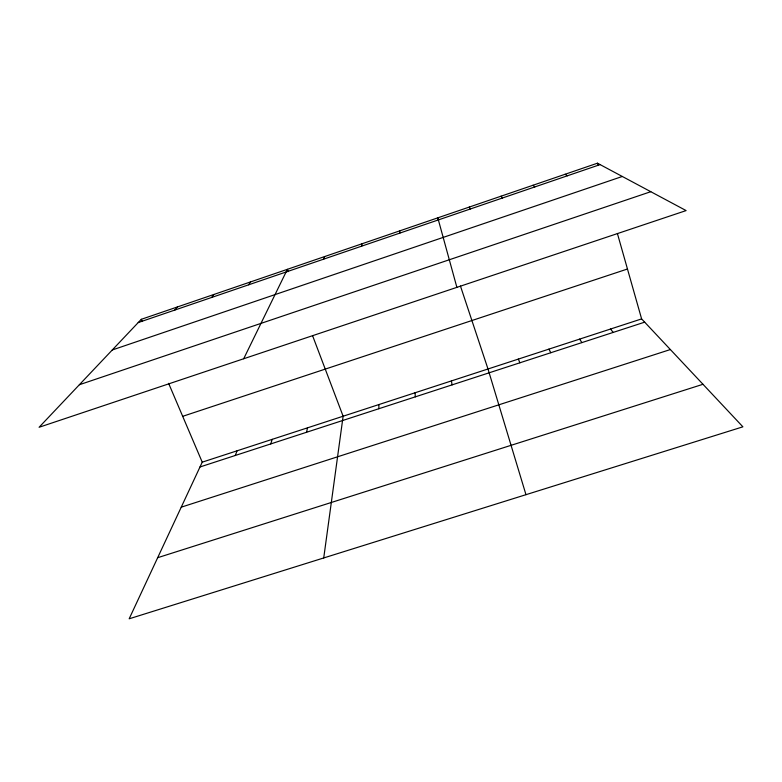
<?xml version="1.0" encoding="UTF-8"?>
<svg xmlns="http://www.w3.org/2000/svg" width="782" height="782" viewBox="0 0 782 782"><rect width="100%" height="100%" fill="white"/><g stroke="black" fill="none" stroke-linecap="round" stroke-linejoin="round"><path stroke-width="1.17" d="M378.801 408.742L378.967 404.538M323.728 557.947L343.122 416.22L312.536 335.576M361.665 246.154L362.046 243.769M306.524 432.28L307.531 427.832M270.758 443.922L272.195 439.347M323.728 259.125L324.589 256.584M235.255 455.486L237.093 450.794M641.611 318.9L202.235 462.162L129.167 618.806L742.9 426.825L641.611 318.9L617.389 233.466M243.691 358.752L287.395 269.311L288.265 271.598M248.715 284.785L250.475 281.95M211.609 297.473L213.828 294.491M174.777 310.073L177.436 306.945M141.307 319.31L39.1 427.275L686.117 210.583L597.468 163.194L141.307 319.31L142.256 321.529M138.219 322.575L600.107 164.601M112.276 349.974L622.316 176.468M79.373 384.734L650.79 191.698M182.685 416.327L627.467 269.008M199.987 466.971L644.671 322.164M181.238 507.176L670.37 349.544M157.671 557.703L702.979 384.294M565.142 174.259L567.351 175.803M533.011 185.256L534.81 186.927M610.527 329.036L613.196 332.418M501.076 196.184L502.464 197.993M579.618 339.114L581.906 342.604M548.905 349.134L550.802 352.731M469.347 207.044L470.314 208.99M168.619 383.336L202.235 462.162M518.358 359.085L519.883 362.799M438.546 220.084L437.803 217.836L456.883 287.356M460.451 286.036L487.997 368.987L525.973 494.683M597.468 163.194L598.132 165.51M451.4 380.922L452.104 384.871M415.056 392.769L415.32 396.855M399.788 230.846L399.876 233.085"/></g></svg>
